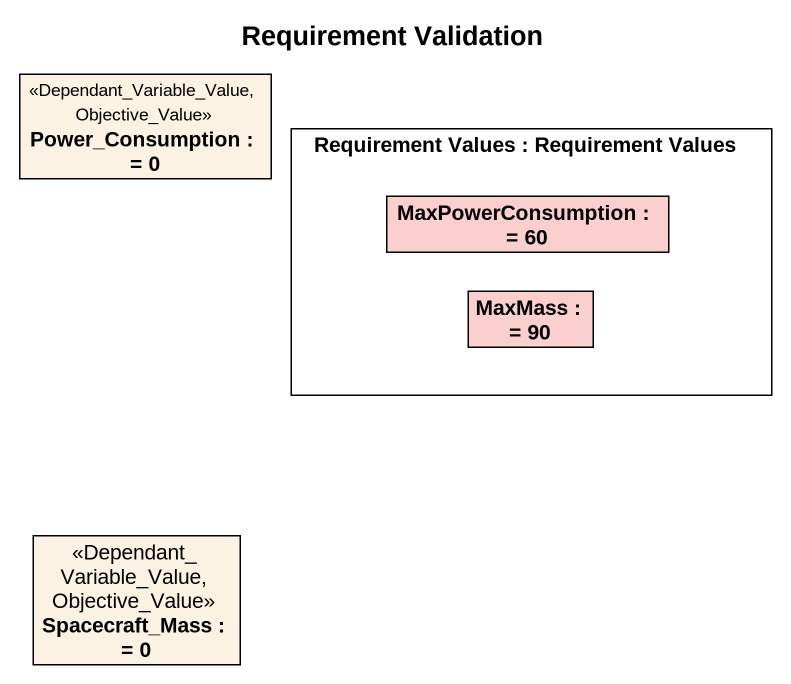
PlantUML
@startuml
title Requirement Validation
rectangle "Power_Consumption :  = 0" as Power_Consumption <<Dependant_Variable_Value, Objective_Value>>
rectangle "Requirement Values : Requirement Values" as Requirement_Values {
  rectangle "MaxPowerConsumption :  = 60" as MaxPowerConsumption #FCCFCF
  rectangle "MaxMass :  = 90" as MaxMass #FCCFCF
}
rectangle "Spacecraft_Mass :  = 0" as Spacecraft_Mass <<Dependant_Variable_Value, Objective_Value>>
@enduml
